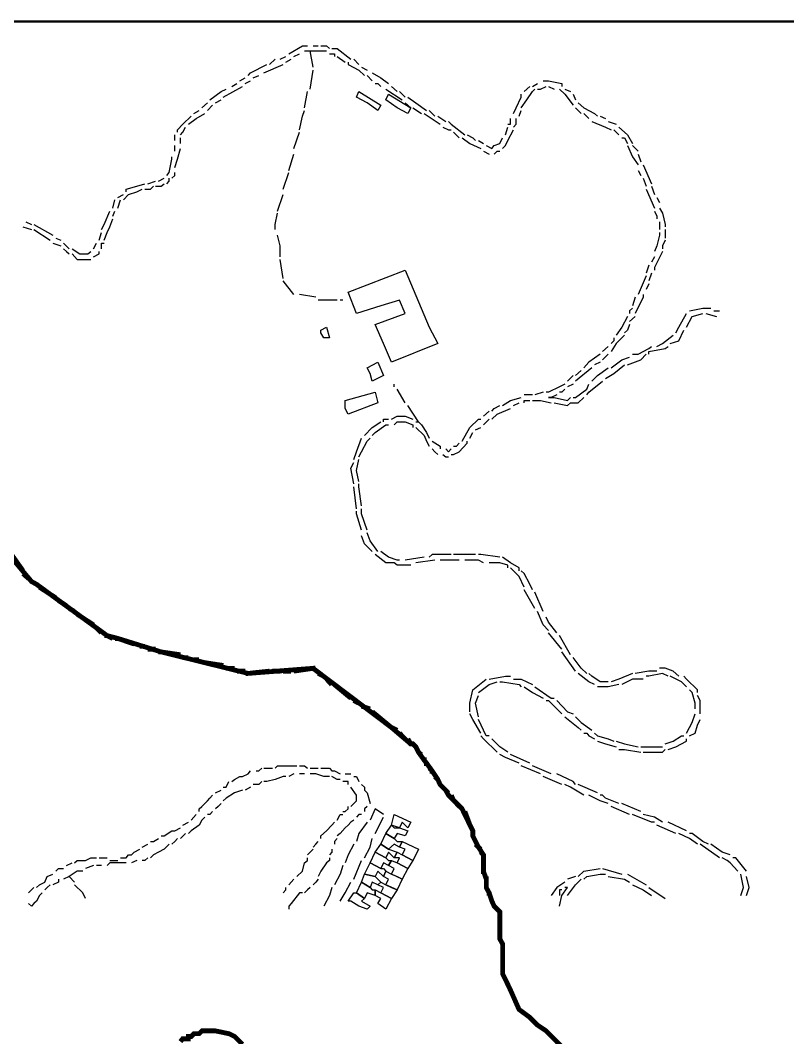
# Model space of a CAD drawing. Header units: millimetres. Extents: x -3588 to 75209, y -3737 to 38254.
# Drawn here: x -2599 to -2216, y 22586 to 23095 of the extents above; entities that cross this region are included whole.
import ezdxf

# ---------------------------------------------------------------- set-up
doc = ezdxf.new("R2010")
doc.units = ezdxf.units.MM
doc.layers.add('P', color=253, linetype='Continuous')

msp = doc.modelspace()

# ---------------------------------------------------------------- linework, layer by layer
at = {"layer": 'P'}
for points, const_width in [([(-3179.405, 23094.217), (12021.226, 23094.217)], 1.2), ([(-2619.915, 22844.96), (-2593.941, 22813.912), (-2591.396, 22812.488), (-2556.108, 22786.802), (-2550.747, 22785.394), (-2529.014, 22778.624), (-2485.548, 22767.886), (-2453.076, 22770.43), (-2413.835, 22740.792), (-2404.249, 22732.614), (-2403.112, 22732.614), (-2401.704, 22731.189), (-2400.296, 22728.373), (-2397.463, 22724.42), (-2396.343, 22723.011), (-2393.51, 22719.058), (-2390.694, 22714.817), (-2389.557, 22712.289), (-2386.741, 22709.456), (-2385.332, 22706.912), (-2378.563, 22700.142), (-2374.61, 22691.964), (-2373.185, 22689.132), (-2373.185, 22686.587), (-2371.777, 22683.77), (-2370.369, 22680.954), (-2367.824, 22677.001), (-2367.824, 22674.168), (-2367.824, 22668.807), (-2366.416, 22664.854), (-2366.416, 22660.629), (-2365.008, 22658.084), (-2363.599, 22653.843), (-2362.463, 22651.315), (-2359.646, 22648.482), (-2359.646, 22645.937), (-2359.646, 22644.529), (-2359.646, 22640.304), (-2359.646, 22637.76), (-2359.646, 22634.927), (-2358.238, 22632.398), (-2358.238, 22629.566), (-2358.238, 22625.613), (-2358.238, 22624.204), (-2358.238, 22619.979), (-2358.238, 22617.435), (-2356.814, 22614.602), (-2354.285, 22609.241), (-2350.044, 22599.655), (-2344.683, 22595.702), (-2343.275, 22594.278), (-2340.73, 22591.749), (-2336.489, 22588.916), (-2332.536, 22584.963), (-2327.175, 22579.33)], 2.417), ([(-2619.915, 22844.96), (-2593.941, 22813.912), (-2591.396, 22812.488), (-2556.108, 22786.802), (-2550.747, 22785.394), (-2529.014, 22778.624), (-2485.548, 22767.886), (-2453.076, 22770.43), (-2413.835, 22740.792), (-2404.249, 22732.614), (-2403.112, 22732.614), (-2401.704, 22731.189), (-2400.296, 22728.373), (-2397.463, 22724.42), (-2396.343, 22723.011), (-2393.51, 22719.058), (-2390.694, 22714.817), (-2389.557, 22712.289), (-2386.741, 22709.456), (-2385.332, 22706.912), (-2378.563, 22700.142), (-2374.61, 22691.964), (-2373.185, 22689.132), (-2373.185, 22686.587), (-2371.777, 22683.77), (-2370.369, 22680.954), (-2367.824, 22677.001), (-2367.824, 22674.168), (-2367.824, 22668.807), (-2366.416, 22664.854), (-2366.416, 22660.629), (-2365.008, 22658.084), (-2363.599, 22653.843), (-2362.463, 22651.315), (-2359.646, 22648.482), (-2359.646, 22645.937), (-2359.646, 22644.529), (-2359.646, 22640.304), (-2359.646, 22637.76), (-2359.646, 22634.927), (-2358.238, 22632.398), (-2358.238, 22629.566), (-2358.238, 22625.613), (-2358.238, 22624.204), (-2358.238, 22619.979), (-2358.238, 22617.435), (-2356.814, 22614.602), (-2354.285, 22609.241), (-2350.044, 22599.655), (-2344.683, 22595.702), (-2343.275, 22594.278), (-2340.73, 22591.749), (-2336.489, 22588.916), (-2332.536, 22584.963), (-2327.175, 22579.33)], 1.2), ([(-2604.951, 22828.86), (-2598.182, 22819.274)], 2.417), ([(-2598.182, 22817.849), (-2595.349, 22815.321)], 2.417), ([(-2593.941, 22813.912), (-2591.396, 22812.488)], 2.417), ([(-2589.988, 22811.08), (-2581.81, 22805.719)], 2.417), ([(-2580.386, 22804.31), (-2576.433, 22801.766)], 2.417), ([(-2575.024, 22800.357), (-2572.48, 22798.949)], 2.417), ([(-2571.071, 22797.525), (-2562.894, 22792.163)], 2.417), ([(-2561.485, 22790.755), (-2558.941, 22788.211)], 2.417), ([(-2557.532, 22786.802), (-2556.108, 22786.802), (-2553.291, 22785.394)], 2.417), ([(-2552.155, 22785.394), (-2550.747, 22785.394), (-2542.569, 22782.577)], 2.417), ([(-2539.736, 22781.441), (-2537.208, 22781.441)], 2.417), ([(-2535.783, 22780.033), (-2531.83, 22780.033)], 2.417), ([(-2530.422, 22778.624), (-2529.014, 22778.624), (-2519.411, 22777.2)], 2.417), ([(-2518.291, 22775.792), (-2515.459, 22775.792)], 2.417), ([(-2512.642, 22774.671), (-2510.097, 22774.671)], 2.417), ([(-2507.281, 22773.263), (-2497.966, 22771.839)], 2.417), ([(-2496.558, 22770.43), (-2492.317, 22770.43)], 2.417), ([(-2491.181, 22769.022), (-2486.956, 22769.022)], 2.417), ([(-2485.548, 22769.022), (-2485.548, 22767.886), (-2474.809, 22769.022)], 2.417), ([(-2473.401, 22769.022), (-2469.448, 22769.022)], 2.417), ([(-2468.04, 22769.022), (-2464.087, 22769.022)], 2.417), ([(-2462.678, 22769.022), (-2453.076, 22770.43), (-2453.076, 22769.022)], 2.417), ([(-2450.531, 22767.886), (-2447.715, 22766.477)], 2.417), ([(-2446.306, 22765.069), (-2443.762, 22762.252)], 2.417), ([(-2442.354, 22762.252), (-2434.16, 22755.467)], 2.417), ([(-2432.751, 22754.347), (-2430.207, 22752.938)], 2.417), ([(-2428.798, 22751.514), (-2424.573, 22750.106)], 2.417), ([(-2423.437, 22748.697), (-2415.259, 22741.928)], 2.417), ([(-2413.835, 22740.792), (-2411.018, 22739.383)], 2.417), ([(-2409.882, 22737.975), (-2407.065, 22735.142)], 2.417), ([(-2405.657, 22735.142), (-2404.249, 22732.614), (-2403.112, 22732.614), (-2401.704, 22731.189), (-2400.296, 22728.373), (-2398.887, 22727.236)], 2.417), ([(-2397.463, 22725.828), (-2397.463, 22724.42), (-2396.343, 22723.011), (-2396.343, 22721.603)], 2.417), ([(-2394.935, 22720.467), (-2393.51, 22719.058), (-2393.51, 22717.65)], 2.417), ([(-2392.102, 22716.226), (-2390.694, 22714.817), (-2389.557, 22712.289), (-2386.741, 22709.456), (-2385.332, 22708.048)], 2.417), ([(-2383.924, 22706.912), (-2382.788, 22704.095)], 2.417), ([(-2381.379, 22702.687), (-2378.563, 22700.142)], 2.417), ([(-2377.138, 22698.734), (-2374.61, 22691.964), (-2373.185, 22689.132)], 2.417), ([(-2373.185, 22687.723), (-2373.185, 22686.587), (-2371.777, 22683.77)], 2.417), ([(-2371.777, 22682.362), (-2370.369, 22680.954), (-2369.233, 22679.817)], 2.417), ([(-2369.233, 22678.409), (-2367.824, 22677.001), (-2367.824, 22674.168), (-2367.824, 22668.807), (-2367.824, 22667.398)], 2.417), ([(-2366.416, 22666.262), (-2366.416, 22664.854), (-2366.416, 22662.037)], 2.417), ([(-2366.416, 22660.629), (-2365.008, 22658.084), (-2365.008, 22656.676)], 2.417), ([(-2488.364, 22582.147), (-2492.317, 22586.1), (-2495.134, 22587.508), (-2501.919, 22588.916), (-2505.872, 22588.916), (-2508.689, 22588.916), (-2510.097, 22587.508), (-2511.506, 22587.508), (-2512.642, 22587.508), (-2514.05, 22586.1), (-2515.459, 22586.1), (-2515.459, 22584.963), (-2518.291, 22584.963), (-2519.411, 22583.555)], 2.417), ([(-2488.364, 22582.147), (-2492.317, 22586.1), (-2495.134, 22587.508), (-2501.919, 22588.916), (-2505.872, 22588.916), (-2508.689, 22588.916), (-2510.097, 22587.508), (-2511.506, 22587.508), (-2512.642, 22587.508), (-2514.05, 22586.1), (-2515.459, 22586.1), (-2515.459, 22584.963), (-2518.291, 22584.963), (-2519.411, 22583.555)], 1.2)]:
    msp.add_lwpolyline(points, dxfattribs=dict(at, const_width=const_width))
for points in [[(-2465.223, 23078.134), (-2458.437, 23082.071), (-2455.909, 23082.071)], [(-2453.076, 23082.071), (-2450.531, 23082.071)], [(-2449.123, 23082.071), (-2446.306, 23082.071), (-2444.898, 23080.662)], [(-2469.448, 23075.301), (-2466.631, 23076.709)], [(-2462.678, 23076.709), (-2459.862, 23078.134)], [(-2457.317, 23079.542), (-2454.484, 23079.542)], [(-2454.484, 23079.542), (-2453.076, 23079.542), (-2446.306, 23079.542)], [(-2453.076, 23071.348), (-2454.484, 23079.542)], [(-2444.898, 23078.134), (-2442.354, 23078.134), (-2442.354, 23076.709)], [(-2443.762, 23080.662), (-2440.945, 23080.662), (-2434.16, 23075.301)], [(-2440.945, 23076.709), (-2436.992, 23073.893)], [(-2485.548, 23067.123), (-2484.411, 23068.532), (-2476.233, 23072.757)], [(-2477.642, 23068.532), (-2468.04, 23072.757)], [(-2474.809, 23072.757), (-2471.992, 23075.301)], [(-2466.631, 23073.893), (-2464.087, 23075.301)], [(-2435.584, 23073.893), (-2435.584, 23072.757), (-2430.207, 23069.94), (-2427.39, 23067.123)], [(-2432.751, 23075.301), (-2430.207, 23072.757)], [(-2428.798, 23071.348), (-2425.982, 23069.94)], [(-2489.773, 23064.579), (-2486.956, 23065.987)], [(-2483.003, 23065.987), (-2480.186, 23067.123)], [(-2454.484, 23060.338), (-2453.076, 23069.94)], [(-2425.982, 23067.123), (-2423.437, 23064.579)], [(-2423.437, 23068.532), (-2419.212, 23065.987), (-2415.259, 23063.17)], [(-2497.966, 23056.385), (-2488.364, 23061.746)], [(-2493.725, 23061.746), (-2491.181, 23063.17)], [(-2486.956, 23063.17), (-2484.411, 23064.579)], [(-2422.029, 23063.17), (-2420.621, 23063.17), (-2419.212, 23061.746)], [(-2413.835, 23061.746), (-2411.018, 23059.217)], [(-2347.5, 23059.217), (-2344.683, 23061.746)], [(-2343.275, 23061.746), (-2340.73, 23063.17)], [(-2340.73, 23060.338), (-2339.322, 23060.338), (-2336.489, 23061.746)], [(-2337.913, 23064.579), (-2335.369, 23064.579), (-2328.583, 23063.17), (-2328.583, 23061.746)], [(-2335.369, 23061.746), (-2332.536, 23060.338)], [(-2504.736, 23054.976), (-2499.087, 23059.217), (-2496.558, 23060.338)], [(-2457.317, 23051.023), (-2455.909, 23059.217)], [(-2425.982, 23053.568), (-2431.343, 23056.385), (-2430.207, 23059.217), (-2419.212, 23052.432), (-2420.621, 23049.615), (-2425.982, 23053.568)], [(-2416.668, 23060.338), (-2408.474, 23054.976)], [(-2411.018, 23051.023), (-2416.668, 23054.976), (-2415.259, 23057.809), (-2404.249, 23051.023), (-2405.657, 23048.207), (-2411.018, 23051.023)], [(-2409.882, 23059.217), (-2407.065, 23056.385)], [(-2405.657, 23056.385), (-2401.704, 23053.568), (-2396.343, 23049.615)], [(-2352.861, 23048.207), (-2351.452, 23051.023), (-2348.908, 23056.385), (-2348.908, 23057.809)], [(-2348.908, 23051.023), (-2346.091, 23054.976), (-2343.275, 23059.217), (-2342.138, 23060.338)], [(-2329.719, 23060.338), (-2327.175, 23057.809), (-2322.95, 23052.432)], [(-2327.175, 23060.338), (-2324.358, 23059.217)], [(-2322.95, 23057.809), (-2321.814, 23054.976)], [(-2508.689, 23051.023), (-2505.872, 23053.568)], [(-2505.872, 23049.615), (-2503.328, 23052.432)], [(-2501.919, 23053.568), (-2499.087, 23054.976)], [(-2407.065, 23053.568), (-2404.249, 23051.023)], [(-2403.112, 23051.023), (-2398.887, 23048.207)], [(-2321.814, 23051.023), (-2318.997, 23048.207)], [(-2320.405, 23053.568), (-2317.589, 23051.023), (-2312.211, 23048.207), (-2310.803, 23046.798)], [(-2520.836, 23038.893), (-2520.836, 23040.013), (-2518.291, 23042.846), (-2514.05, 23046.798)], [(-2515.459, 23042.846), (-2511.506, 23045.662), (-2507.281, 23048.207)], [(-2512.642, 23048.207), (-2510.097, 23049.615)], [(-2459.862, 23040.013), (-2458.437, 23046.798), (-2457.317, 23049.615)], [(-2397.463, 23048.207), (-2389.557, 23042.846)], [(-2394.935, 23049.615), (-2392.102, 23046.798)], [(-2390.694, 23046.798), (-2386.741, 23044.254)], [(-2355.693, 23042.846), (-2354.285, 23042.846), (-2354.285, 23045.662)], [(-2352.861, 23041.421), (-2351.452, 23042.846), (-2351.452, 23045.662)], [(-2350.044, 23046.798), (-2348.908, 23049.615)], [(-2317.589, 23048.207), (-2315.044, 23045.662)], [(-2309.395, 23046.798), (-2306.85, 23045.662)], [(-2519.411, 23037.484), (-2518.291, 23038.893), (-2516.883, 23041.421)], [(-2388.149, 23041.421), (-2385.332, 23040.013), (-2383.924, 23040.013)], [(-2385.332, 23044.254), (-2383.924, 23042.846), (-2377.138, 23037.484)], [(-2356.814, 23037.484), (-2355.693, 23041.421)], [(-2313.636, 23044.254), (-2306.85, 23041.421), (-2304.033, 23040.013)], [(-2305.442, 23044.254), (-2301.489, 23042.846)], [(-2300.081, 23041.421), (-2295.84, 23037.484), (-2293.311, 23033.243)], [(-2522.244, 23034.652), (-2522.244, 23036.06), (-2522.244, 23037.484)], [(-2519.411, 23033.243), (-2519.411, 23036.06)], [(-2462.678, 23030.699), (-2459.862, 23038.893)], [(-2382.788, 23038.893), (-2379.971, 23036.06)], [(-2378.563, 23036.06), (-2374.61, 23033.243), (-2369.233, 23030.699)], [(-2376.018, 23037.484), (-2373.185, 23036.06), (-2371.777, 23034.652)], [(-2366.416, 23032.107), (-2363.599, 23030.699), (-2362.463, 23032.107), (-2359.646, 23033.243), (-2358.238, 23036.06)], [(-2358.238, 23030.699), (-2356.814, 23032.107), (-2355.693, 23034.652), (-2352.861, 23040.013)], [(-2302.625, 23040.013), (-2301.489, 23038.893), (-2300.081, 23037.484)], [(-2298.672, 23036.06), (-2297.264, 23036.06), (-2295.84, 23033.243)], [(-2522.244, 23029.29), (-2522.244, 23032.107)], [(-2522.244, 23021.097), (-2520.836, 23025.338), (-2519.411, 23030.699)], [(-2370.369, 23034.652), (-2367.824, 23033.243)], [(-2295.84, 23032.107), (-2293.311, 23026.474), (-2290.478, 23022.521)], [(-2293.311, 23032.107), (-2290.478, 23029.29)], [(-2526.197, 23017.16), (-2525.061, 23018.568), (-2523.652, 23025.338), (-2523.652, 23026.474)], [(-2465.223, 23019.688), (-2462.678, 23027.882)], [(-2367.824, 23029.29), (-2365.008, 23027.882)], [(-2362.463, 23027.882), (-2361.055, 23029.29), (-2359.646, 23029.29)], [(-2290.478, 23027.882), (-2289.07, 23023.929)], [(-2287.934, 23022.521), (-2283.709, 23012.919)], [(-2530.422, 23014.327), (-2527.605, 23015.735)], [(-2526.197, 23012.919), (-2525.061, 23014.327), (-2525.061, 23015.735)], [(-2523.652, 23015.735), (-2522.244, 23017.16), (-2522.244, 23018.568)], [(-2468.04, 23010.374), (-2465.223, 23018.568)], [(-2290.478, 23019.688), (-2289.07, 23017.16)], [(-2287.934, 23015.735), (-2286.525, 23011.782)], [(-2547.93, 23005.013), (-2545.385, 23007.557), (-2541.16, 23008.966), (-2538.616, 23010.374)], [(-2546.522, 23008.966), (-2546.522, 23010.374), (-2541.16, 23011.782), (-2537.208, 23012.919)], [(-2537.208, 23010.374), (-2534.375, 23010.374), (-2532.967, 23011.782)], [(-2535.783, 23012.919), (-2531.83, 23014.327)], [(-2531.83, 23011.782), (-2529.014, 23011.782), (-2527.605, 23012.919)], [(-2286.525, 23010.374), (-2282.3, 23000.772)], [(-2283.709, 23011.782), (-2282.3, 23007.557)], [(-2553.291, 23000.772), (-2552.155, 23005.013)], [(-2550.747, 23006.149), (-2547.93, 23007.557)], [(-2550.747, 23000.772), (-2549.338, 23005.013)], [(-2470.856, 22999.363), (-2468.04, 23007.557)], [(-2281.164, 23006.149), (-2279.756, 23003.604)], [(-2558.941, 22990.049), (-2557.532, 22992.594), (-2554.7, 22999.363)], [(-2553.291, 22996.835), (-2552.155, 22999.363)], [(-2282.3, 22999.363), (-2281.164, 22996.835), (-2281.164, 22995.411)], [(-2279.756, 23000.772), (-2278.347, 22998.243), (-2276.939, 22992.594), (-2276.939, 22991.458)], [(-2557.532, 22984.688), (-2556.108, 22988.641), (-2554.7, 22991.458), (-2553.291, 22995.411)], [(-2471.992, 22990.049), (-2471.992, 22992.594), (-2470.856, 22998.243)], [(-2598.182, 22991.458), (-2593.941, 22990.049)], [(-2596.757, 22994.002), (-2593.941, 22992.594)], [(-2592.804, 22992.594), (-2583.218, 22987.233)], [(-2592.804, 22990.049), (-2584.627, 22984.688)], [(-2279.756, 22994.002), (-2279.756, 22991.458), (-2279.756, 22990.049)], [(-2276.939, 22990.049), (-2276.939, 22987.233), (-2276.939, 22985.824)], [(-2581.81, 22985.824), (-2579.265, 22984.688)], [(-2560.061, 22984.688), (-2558.941, 22988.641)], [(-2469.448, 22981.871), (-2470.856, 22987.233)], [(-2279.756, 22988.641), (-2279.756, 22987.233), (-2281.164, 22981.871), (-2282.3, 22979.039)], [(-2276.939, 22984.688), (-2278.347, 22981.871), (-2278.347, 22980.447)], [(-2583.218, 22983.28), (-2579.265, 22981.871)], [(-2577.857, 22983.28), (-2575.024, 22980.447)], [(-2577.857, 22980.447), (-2576.433, 22979.039), (-2575.024, 22977.919)], [(-2573.616, 22980.447), (-2569.663, 22977.919), (-2565.71, 22977.919), (-2564.302, 22979.039)], [(-2562.894, 22980.447), (-2561.485, 22983.28)], [(-2562.894, 22976.51), (-2560.061, 22977.919), (-2560.061, 22979.039)], [(-2558.941, 22980.447), (-2558.941, 22983.28), (-2557.532, 22983.28)], [(-2469.448, 22976.51), (-2469.448, 22981.871)], [(-2278.347, 22979.039), (-2282.3, 22971.133), (-2282.3, 22969.725)], [(-2573.616, 22977.919), (-2571.071, 22975.086), (-2564.302, 22975.086)], [(-2468.04, 22965.5), (-2469.448, 22975.086)], [(-2282.3, 22976.51), (-2283.709, 22973.678)], [(-2417.788, 22933.028), (-2422.029, 22942.63), (-2407.065, 22947.992), (-2409.882, 22954.761), (-2419.212, 22951.944), (-2431.343, 22947.992), (-2435.584, 22958.714), (-2407.065, 22969.725), (-2394.935, 22941.222), (-2390.694, 22933.028), (-2413.835, 22923.714), (-2417.788, 22933.028)], [(-2285.117, 22972.269), (-2286.525, 22968.316)], [(-2462.678, 22957.594), (-2468.04, 22964.363)], [(-2286.525, 22966.908), (-2290.478, 22957.594)], [(-2283.709, 22968.316), (-2285.117, 22964.363)], [(-2285.117, 22962.955), (-2286.525, 22960.122)], [(-2451.668, 22956.185), (-2459.862, 22957.594)], [(-2440.945, 22954.761), (-2449.123, 22954.761), (-2450.531, 22954.761)], [(-2438.113, 22954.761), (-2439.537, 22954.761)], [(-2291.887, 22956.185), (-2293.311, 22951.944)], [(-2287.934, 22957.594), (-2287.934, 22956.185), (-2291.887, 22947.992)], [(-2293.311, 22950.808), (-2294.719, 22949.4), (-2294.719, 22947.992)], [(-2264.792, 22949.4), (-2258.023, 22950.808), (-2254.07, 22950.808)], [(-2252.662, 22949.4), (-2249.829, 22949.4)], [(-2295.84, 22946.583), (-2298.672, 22941.222), (-2301.489, 22937.269)], [(-2291.887, 22946.583), (-2294.719, 22944.039)], [(-2271.562, 22938.389), (-2270.154, 22941.222), (-2266.201, 22947.992)], [(-2266.201, 22941.222), (-2263.384, 22946.583), (-2258.023, 22947.992)], [(-2256.614, 22947.992), (-2251.237, 22946.583)], [(-2449.123, 22938.389), (-2449.123, 22939.798), (-2446.306, 22941.222), (-2444.898, 22935.861), (-2447.715, 22935.861), (-2449.123, 22938.389)], [(-2294.719, 22942.63), (-2295.84, 22939.798), (-2297.264, 22938.389)], [(-2274.395, 22933.028), (-2270.154, 22934.436), (-2267.609, 22939.798)], [(-2297.264, 22937.269), (-2301.489, 22933.028), (-2304.033, 22929.075)], [(-2302.625, 22935.861), (-2302.625, 22934.436), (-2304.033, 22933.028)], [(-2281.164, 22931.62), (-2278.347, 22933.028), (-2272.986, 22937.269)], [(-2305.442, 22931.62), (-2308.258, 22929.075)], [(-2293.311, 22927.667), (-2290.478, 22927.667), (-2285.117, 22930.484), (-2283.709, 22931.62)], [(-2285.117, 22927.667), (-2285.117, 22929.075), (-2276.939, 22930.484), (-2275.515, 22931.62)], [(-2424.573, 22918.065), (-2425.982, 22920.897), (-2420.621, 22923.714), (-2417.788, 22916.944), (-2423.437, 22914.112), (-2424.573, 22918.065)], [(-2309.395, 22927.667), (-2315.044, 22923.714), (-2317.589, 22920.897)], [(-2309.395, 22923.714), (-2312.211, 22922.306)], [(-2305.442, 22927.667), (-2308.258, 22924.85)], [(-2304.033, 22920.897), (-2298.672, 22924.85), (-2294.719, 22926.259)], [(-2295.84, 22922.306), (-2289.07, 22924.85), (-2286.525, 22927.667)], [(-2313.636, 22920.897), (-2321.814, 22914.112)], [(-2318.997, 22919.473), (-2321.814, 22916.944)], [(-2313.636, 22914.112), (-2310.803, 22916.944), (-2305.442, 22920.897)], [(-2306.85, 22915.536), (-2302.625, 22918.065), (-2297.264, 22922.306)], [(-2322.95, 22916.944), (-2325.766, 22914.112)], [(-2316.164, 22907.342), (-2315.044, 22908.75), (-2308.258, 22914.112)], [(-2436.992, 22900.573), (-2436.992, 22904.525), (-2422.029, 22908.75), (-2420.621, 22903.389), (-2435.584, 22897.74), (-2436.992, 22900.573)], [(-2412.427, 22911.295), (-2412.427, 22912.703)], [(-2407.065, 22903.389), (-2411.018, 22910.159)], [(-2337.913, 22908.75), (-2342.138, 22907.342)], [(-2327.175, 22912.703), (-2329.719, 22911.295), (-2335.369, 22908.75), (-2336.489, 22908.75)], [(-2327.175, 22910.159), (-2328.583, 22908.75), (-2329.719, 22908.75)], [(-2322.95, 22912.703), (-2325.766, 22911.295)], [(-2322.95, 22905.934), (-2321.814, 22905.934), (-2316.164, 22910.159), (-2315.044, 22912.703)], [(-2358.238, 22901.981), (-2354.285, 22904.525), (-2348.908, 22905.934)], [(-2352.861, 22901.981), (-2350.044, 22903.389)], [(-2343.275, 22907.342), (-2347.5, 22907.342)], [(-2347.5, 22903.389), (-2347.5, 22904.525), (-2344.683, 22904.525)], [(-2343.275, 22904.525), (-2339.322, 22904.525)], [(-2339.322, 22904.525), (-2333.96, 22903.389)], [(-2331.128, 22907.342), (-2333.96, 22905.934), (-2335.369, 22905.934)], [(-2335.369, 22905.934), (-2332.536, 22905.934), (-2325.766, 22904.525), (-2324.358, 22905.934)], [(-2332.536, 22903.389), (-2325.766, 22901.981), (-2324.358, 22903.389)], [(-2324.358, 22903.389), (-2320.405, 22903.389), (-2317.589, 22905.934)], [(-2400.296, 22893.787), (-2405.657, 22901.981)], [(-2367.824, 22896.62), (-2365.008, 22899.148)], [(-2363.599, 22899.148), (-2362.463, 22900.573), (-2359.646, 22901.981)], [(-2363.599, 22895.211), (-2361.055, 22897.74), (-2354.285, 22900.573)], [(-2427.39, 22887.017), (-2423.437, 22890.97), (-2419.212, 22893.787)], [(-2417.788, 22895.211), (-2415.259, 22895.211)], [(-2417.788, 22893.787), (-2417.788, 22895.211)], [(-2413.835, 22895.211), (-2411.018, 22896.62), (-2407.065, 22896.62), (-2403.112, 22895.211)], [(-2412.427, 22892.379), (-2411.018, 22893.787), (-2407.065, 22893.787), (-2403.112, 22892.379), (-2403.112, 22890.97)], [(-2401.704, 22893.787), (-2400.296, 22893.787)], [(-2400.296, 22893.787), (-2398.887, 22892.379), (-2396.343, 22888.426), (-2394.935, 22885.609)], [(-2374.61, 22890.97), (-2370.369, 22895.211), (-2369.233, 22895.211)], [(-2367.824, 22892.379), (-2365.008, 22895.211)], [(-2423.437, 22887.017), (-2422.029, 22888.426), (-2416.668, 22892.379), (-2415.259, 22892.379)], [(-2401.704, 22890.97), (-2397.463, 22887.017), (-2396.343, 22884.201)], [(-2378.563, 22884.201), (-2374.61, 22890.97)], [(-2374.61, 22885.609), (-2373.185, 22888.426)], [(-2371.777, 22889.834), (-2369.233, 22890.97)], [(-2432.751, 22874.887), (-2431.343, 22878.824), (-2428.798, 22885.609)], [(-2430.207, 22876.295), (-2428.798, 22878.824), (-2425.982, 22884.201), (-2424.573, 22885.609)], [(-2396.343, 22884.201), (-2394.935, 22881.656)], [(-2393.51, 22884.201), (-2389.557, 22881.656), (-2389.557, 22880.248)], [(-2383.924, 22877.415), (-2382.788, 22877.415), (-2379.971, 22878.824), (-2376.018, 22883.065), (-2376.018, 22884.201)], [(-2382.788, 22881.656), (-2381.379, 22881.656), (-2379.971, 22883.065)], [(-2393.51, 22880.248), (-2392.102, 22878.824), (-2390.694, 22877.415)], [(-2388.149, 22877.415), (-2386.741, 22876.295), (-2385.332, 22876.295)], [(-2386.741, 22880.248), (-2385.332, 22878.824), (-2383.924, 22880.248)], [(-2432.751, 22862.74), (-2434.16, 22870.646), (-2432.751, 22873.462)], [(-2430.207, 22863.876), (-2431.343, 22869.509), (-2430.207, 22874.887)], [(-2428.798, 22851.729), (-2430.207, 22861.331), (-2430.207, 22862.74)], [(-2431.343, 22850.321), (-2432.751, 22861.331)], [(-2428.798, 22839.598), (-2431.343, 22847.776), (-2431.343, 22849.185)], [(-2425.982, 22839.598), (-2428.798, 22847.776), (-2428.798, 22850.321)], [(-2423.437, 22828.86), (-2427.39, 22832.813), (-2428.798, 22836.766)], [(-2420.621, 22828.86), (-2424.573, 22834.237), (-2425.982, 22838.174)], [(-2412.427, 22823.227), (-2416.668, 22823.227), (-2422.029, 22827.452)], [(-2409.882, 22824.635), (-2411.018, 22824.635), (-2415.259, 22826.043), (-2419.212, 22828.86)], [(-2383.924, 22827.452), (-2393.51, 22827.452), (-2394.935, 22826.043)], [(-2371.777, 22827.452), (-2382.788, 22827.452)], [(-2359.646, 22826.043), (-2369.233, 22827.452), (-2370.369, 22827.452)], [(-2404.249, 22822.09), (-2407.065, 22822.09), (-2411.018, 22822.09), (-2412.427, 22823.227)], [(-2397.463, 22826.043), (-2407.065, 22824.635)], [(-2392.102, 22824.635), (-2401.704, 22823.227)], [(-2379.971, 22824.635), (-2382.788, 22824.635), (-2389.557, 22824.635)], [(-2367.824, 22823.227), (-2370.369, 22824.635), (-2377.138, 22824.635)], [(-2355.693, 22820.682), (-2355.693, 22822.09), (-2359.646, 22823.227), (-2365.008, 22823.227)], [(-2350.044, 22819.274), (-2350.044, 22820.682), (-2354.285, 22823.227), (-2358.238, 22826.043)], [(-2347.5, 22811.08), (-2350.044, 22816.441), (-2351.452, 22817.849), (-2354.285, 22820.682)], [(-2343.275, 22809.671), (-2344.683, 22812.488), (-2347.5, 22817.849), (-2348.908, 22819.274)], [(-2342.138, 22800.357), (-2347.5, 22809.671)], [(-2337.913, 22798.949), (-2342.138, 22808.535)], [(-2335.369, 22789.347), (-2337.913, 22792.163), (-2340.73, 22798.949)], [(-2331.128, 22788.211), (-2335.369, 22793.588), (-2336.489, 22796.116)], [(-2328.583, 22780.033), (-2335.369, 22788.211)], [(-2324.358, 22777.2), (-2329.719, 22786.802)], [(-2321.814, 22769.022), (-2328.583, 22778.624)], [(-2316.164, 22767.886), (-2318.997, 22770.43), (-2322.95, 22775.792)], [(-2270.154, 22766.477), (-2272.986, 22769.022), (-2276.939, 22770.43), (-2279.756, 22770.43)], [(-2365.008, 22765.069), (-2356.814, 22766.477), (-2354.285, 22766.477)], [(-2312.211, 22762.252), (-2315.044, 22763.661), (-2320.405, 22767.886)], [(-2305.442, 22763.661), (-2309.395, 22763.661), (-2313.636, 22766.477), (-2315.044, 22767.886)], [(-2293.311, 22767.886), (-2300.081, 22765.069), (-2304.033, 22763.661)], [(-2281.164, 22769.022), (-2285.117, 22769.022), (-2291.887, 22767.886)], [(-2275.515, 22766.477), (-2278.347, 22767.886), (-2285.117, 22766.477), (-2286.525, 22766.477)], [(-2266.201, 22761.116), (-2268.745, 22763.661), (-2274.395, 22766.477)], [(-2260.839, 22758.3), (-2260.839, 22759.708), (-2266.201, 22765.069), (-2267.609, 22766.477)], [(-2373.185, 22759.708), (-2366.416, 22765.069)], [(-2370.369, 22758.3), (-2365.008, 22762.252), (-2361.055, 22763.661)], [(-2359.646, 22763.661), (-2358.238, 22763.661), (-2350.044, 22762.252), (-2348.908, 22761.116)], [(-2352.861, 22765.069), (-2348.908, 22765.069), (-2343.275, 22762.252)], [(-2347.5, 22761.116), (-2343.275, 22758.3), (-2337.913, 22755.467)], [(-2342.138, 22761.116), (-2333.96, 22755.467), (-2332.536, 22755.467)], [(-2300.081, 22762.252), (-2305.442, 22761.116), (-2309.395, 22761.116), (-2310.803, 22761.116)], [(-2287.934, 22765.069), (-2293.311, 22765.069), (-2298.672, 22762.252)], [(-2374.61, 22748.697), (-2374.61, 22752.938), (-2373.185, 22759.708)], [(-2370.369, 22746.153), (-2371.777, 22752.938), (-2370.369, 22756.875)], [(-2261.976, 22750.106), (-2261.976, 22752.938), (-2263.384, 22758.3), (-2264.792, 22759.708)], [(-2259.431, 22747.561), (-2259.431, 22754.347), (-2260.839, 22756.875)], [(-2336.489, 22754.347), (-2335.369, 22754.347), (-2328.583, 22747.561)], [(-2331.128, 22754.347), (-2325.766, 22748.697), (-2322.95, 22747.561)], [(-2369.233, 22737.975), (-2373.185, 22744.744), (-2374.61, 22747.561)], [(-2365.008, 22736.551), (-2366.416, 22736.551), (-2370.369, 22744.744)], [(-2327.175, 22746.153), (-2320.405, 22740.792), (-2318.997, 22739.383)], [(-2321.814, 22746.153), (-2318.997, 22743.336), (-2313.636, 22739.383)], [(-2266.201, 22737.975), (-2264.792, 22740.792), (-2263.384, 22743.336), (-2261.976, 22747.561)], [(-2264.792, 22736.551), (-2261.976, 22737.975), (-2260.839, 22741.928), (-2259.431, 22744.744)], [(-2361.055, 22728.373), (-2367.824, 22735.142), (-2369.233, 22736.551)], [(-2355.693, 22728.373), (-2359.646, 22731.189), (-2363.599, 22735.142)], [(-2317.589, 22737.975), (-2316.164, 22737.975)], [(-2316.164, 22737.975), (-2315.044, 22736.551)], [(-2315.044, 22736.551), (-2312.211, 22735.142)], [(-2312.211, 22737.975), (-2310.803, 22736.551), (-2305.442, 22735.142), (-2302.625, 22734.022)], [(-2276.939, 22732.614), (-2272.986, 22734.022), (-2268.745, 22736.551), (-2267.609, 22736.551)], [(-2275.515, 22729.781), (-2271.562, 22731.189), (-2266.201, 22734.022), (-2266.201, 22735.142)], [(-2310.803, 22734.022), (-2306.85, 22732.614), (-2301.489, 22731.189)], [(-2301.489, 22734.022), (-2297.264, 22732.614), (-2290.478, 22731.189)], [(-2300.081, 22729.781), (-2297.264, 22729.781), (-2289.07, 22728.373)], [(-2289.07, 22731.189), (-2287.934, 22731.189), (-2278.347, 22731.189)], [(-2287.934, 22728.373), (-2278.347, 22728.373), (-2276.939, 22729.781)], [(-2350.044, 22723.011), (-2356.814, 22725.828), (-2359.646, 22727.236)], [(-2344.683, 22723.011), (-2354.285, 22727.236)], [(-2481.595, 22719.058), (-2480.186, 22719.058), (-2478.762, 22720.467)], [(-2477.642, 22720.467), (-2473.401, 22720.467)], [(-2471.992, 22720.467), (-2470.856, 22721.603), (-2468.04, 22721.603), (-2465.223, 22721.603), (-2464.087, 22721.603), (-2461.27, 22721.603)], [(-2459.862, 22721.603), (-2458.437, 22721.603), (-2457.317, 22721.603), (-2455.909, 22720.467)], [(-2454.484, 22720.467), (-2451.668, 22720.467), (-2450.531, 22720.467)], [(-2449.123, 22720.467), (-2446.306, 22720.467), (-2444.898, 22720.467), (-2443.762, 22719.058), (-2442.354, 22719.058), (-2439.537, 22717.65)], [(-2339.322, 22717.65), (-2348.908, 22721.603)], [(-2333.96, 22717.65), (-2343.275, 22721.603)], [(-2493.725, 22713.697), (-2492.317, 22714.817), (-2489.773, 22716.226), (-2488.364, 22716.226), (-2485.548, 22717.65), (-2484.411, 22719.058)], [(-2466.631, 22716.226), (-2468.04, 22716.226), (-2471.992, 22714.817), (-2476.233, 22713.697), (-2477.642, 22713.697)], [(-2462.678, 22717.65), (-2465.223, 22716.226)], [(-2457.317, 22717.65), (-2459.862, 22717.65)], [(-2444.898, 22716.226), (-2446.306, 22716.226), (-2447.715, 22716.226), (-2451.668, 22717.65), (-2454.484, 22717.65)], [(-2439.537, 22714.817), (-2440.945, 22714.817), (-2443.762, 22716.226)], [(-2436.992, 22717.65), (-2434.16, 22717.65)], [(-2432.751, 22716.226), (-2431.343, 22716.226), (-2430.207, 22713.697)], [(-2328.583, 22712.289), (-2337.913, 22716.226)], [(-2321.814, 22712.289), (-2322.95, 22713.697), (-2331.128, 22717.65)], [(-2501.919, 22708.048), (-2499.087, 22709.456)], [(-2497.966, 22710.865), (-2496.558, 22710.865), (-2495.134, 22713.697)], [(-2488.364, 22709.456), (-2492.317, 22708.048), (-2496.558, 22705.503), (-2497.966, 22704.095)], [(-2484.411, 22710.865), (-2486.956, 22709.456)], [(-2478.762, 22713.697), (-2480.186, 22712.289), (-2483.003, 22712.289)], [(-2435.584, 22712.289), (-2435.584, 22713.697), (-2436.992, 22713.697), (-2438.113, 22713.697)], [(-2434.16, 22701.278), (-2432.751, 22702.687), (-2431.343, 22704.095), (-2431.343, 22706.912), (-2434.16, 22710.865)], [(-2428.798, 22712.289), (-2427.39, 22710.865), (-2427.39, 22709.456), (-2425.982, 22708.048), (-2424.573, 22702.687)], [(-2317.589, 22706.912), (-2324.358, 22710.865), (-2327.175, 22712.289)], [(-2310.803, 22708.048), (-2320.405, 22712.289)], [(-2510.097, 22698.734), (-2510.097, 22700.142), (-2508.689, 22701.278), (-2507.281, 22702.687), (-2505.872, 22704.095), (-2504.736, 22705.503), (-2503.328, 22706.912)], [(-2305.442, 22702.687), (-2309.395, 22704.095), (-2315.044, 22706.912)], [(-2306.85, 22705.503), (-2308.258, 22706.912), (-2309.395, 22706.912)], [(-2300.081, 22702.687), (-2306.85, 22705.503)], [(-2499.087, 22702.687), (-2500.511, 22701.278), (-2501.919, 22700.142)], [(-2438.113, 22698.734), (-2436.992, 22698.734), (-2435.584, 22700.142), (-2435.584, 22701.278)], [(-2425.982, 22701.278), (-2427.39, 22700.142), (-2427.39, 22698.734)], [(-2417.788, 22697.325), (-2422.029, 22700.142), (-2424.573, 22694.493)], [(-2294.719, 22697.325), (-2304.033, 22701.278)], [(-2289.07, 22698.734), (-2298.672, 22702.687)], [(-2507.281, 22695.901), (-2508.689, 22694.493), (-2510.097, 22691.964), (-2514.05, 22689.132), (-2515.459, 22687.723)], [(-2514.05, 22694.493), (-2511.506, 22697.325)], [(-2503.328, 22698.734), (-2504.736, 22697.325), (-2505.872, 22697.325)], [(-2440.945, 22694.493), (-2439.537, 22697.325), (-2438.113, 22697.325)], [(-2432.751, 22694.493), (-2434.16, 22693.373), (-2435.584, 22691.964), (-2436.992, 22690.54), (-2439.537, 22687.723), (-2440.945, 22686.587)], [(-2428.798, 22697.325), (-2430.207, 22697.325), (-2431.343, 22695.901)], [(-2422.029, 22687.723), (-2417.788, 22695.901)], [(-2407.065, 22691.964), (-2408.474, 22693.373), (-2409.882, 22690.54), (-2413.835, 22691.964), (-2412.427, 22697.325), (-2404.249, 22693.373), (-2405.657, 22690.54), (-2407.065, 22691.964)], [(-2282.3, 22693.373), (-2283.709, 22693.373), (-2293.311, 22697.325)], [(-2278.347, 22693.373), (-2282.3, 22695.901), (-2287.934, 22697.325)], [(-2529.014, 22686.587), (-2527.605, 22686.587), (-2523.652, 22689.132), (-2522.244, 22689.132), (-2519.411, 22690.54)], [(-2518.291, 22691.964), (-2515.459, 22693.373)], [(-2449.123, 22685.179), (-2449.123, 22686.587), (-2446.306, 22689.132), (-2443.762, 22691.964), (-2442.354, 22693.373)], [(-2425.982, 22693.373), (-2430.207, 22687.723), (-2431.343, 22683.77)], [(-2412.427, 22690.54), (-2409.882, 22690.54), (-2405.657, 22689.132), (-2407.065, 22686.587), (-2411.018, 22687.723), (-2412.427, 22685.179), (-2416.668, 22687.723), (-2413.835, 22691.964), (-2412.427, 22690.54)], [(-2271.562, 22687.723), (-2281.164, 22691.964)], [(-2266.201, 22689.132), (-2275.515, 22693.373)], [(-2534.375, 22683.77), (-2532.967, 22683.77), (-2530.422, 22685.179)], [(-2520.836, 22685.179), (-2522.244, 22683.77), (-2523.652, 22682.362)], [(-2516.883, 22687.723), (-2519.411, 22685.179)], [(-2453.076, 22680.954), (-2451.668, 22682.362), (-2450.531, 22683.77)], [(-2440.945, 22685.179), (-2442.354, 22683.77), (-2442.354, 22682.362)], [(-2427.39, 22675.576), (-2424.573, 22680.954), (-2423.437, 22685.179)], [(-2411.018, 22683.77), (-2408.474, 22683.77), (-2409.882, 22680.954), (-2412.427, 22682.362), (-2415.259, 22679.817), (-2419.212, 22682.362), (-2416.668, 22687.723), (-2412.427, 22685.179), (-2411.018, 22683.77)], [(-2401.704, 22677.001), (-2403.112, 22674.168), (-2408.474, 22677.001), (-2407.065, 22679.817), (-2409.882, 22680.954), (-2408.474, 22683.77), (-2400.296, 22679.817), (-2401.704, 22677.001)], [(-2260.839, 22682.362), (-2264.792, 22685.179), (-2270.154, 22687.723)], [(-2255.19, 22682.362), (-2258.023, 22683.77), (-2263.384, 22687.723), (-2264.792, 22687.723)], [(-2549.338, 22675.576), (-2546.522, 22675.576), (-2545.385, 22677.001), (-2543.977, 22677.001), (-2542.569, 22678.409), (-2539.736, 22679.817)], [(-2538.616, 22680.954), (-2535.783, 22682.362)], [(-2525.061, 22682.362), (-2527.605, 22679.817), (-2530.422, 22678.409), (-2532.967, 22677.001), (-2534.375, 22675.576)], [(-2455.909, 22677.001), (-2454.484, 22678.409), (-2453.076, 22679.817)], [(-2443.762, 22679.817), (-2443.762, 22678.409), (-2444.898, 22677.001)], [(-2432.751, 22682.362), (-2435.584, 22677.001), (-2436.992, 22673.048)], [(-2415.259, 22679.817), (-2411.018, 22678.409), (-2412.427, 22675.576), (-2415.259, 22678.409), (-2416.668, 22675.576), (-2422.029, 22678.409), (-2419.212, 22682.362), (-2415.259, 22679.817)], [(-2249.829, 22675.576), (-2259.431, 22682.362)], [(-2244.468, 22677.001), (-2248.421, 22678.409), (-2254.07, 22682.362)], [(-2572.48, 22673.048), (-2571.071, 22674.168), (-2568.255, 22674.168), (-2566.846, 22674.168), (-2564.302, 22675.576), (-2561.485, 22675.576)], [(-2560.061, 22675.576), (-2558.941, 22675.576), (-2557.532, 22675.576), (-2556.108, 22675.576)], [(-2554.7, 22674.168), (-2553.291, 22674.168), (-2552.155, 22674.168), (-2550.747, 22674.168)], [(-2541.16, 22674.168), (-2543.977, 22673.048)], [(-2535.783, 22675.576), (-2537.208, 22674.168), (-2538.616, 22674.168)], [(-2461.27, 22666.262), (-2458.437, 22668.807), (-2457.317, 22673.048), (-2455.909, 22674.168), (-2455.909, 22675.576)], [(-2444.898, 22675.576), (-2444.898, 22674.168), (-2446.306, 22673.048), (-2449.123, 22668.807), (-2450.531, 22666.262)], [(-2432.751, 22664.854), (-2428.798, 22674.168)], [(-2415.259, 22674.168), (-2413.835, 22674.168), (-2415.259, 22671.639), (-2417.788, 22673.048), (-2419.212, 22670.215), (-2424.573, 22673.048), (-2422.029, 22678.409), (-2416.668, 22675.576), (-2415.259, 22674.168)], [(-2408.474, 22671.639), (-2405.657, 22670.215), (-2408.474, 22664.854), (-2413.835, 22667.398), (-2412.427, 22670.215), (-2415.259, 22671.639), (-2413.835, 22674.168), (-2411.018, 22673.048), (-2408.474, 22671.639)], [(-2408.474, 22677.001), (-2403.112, 22674.168), (-2405.657, 22670.215), (-2411.018, 22673.048), (-2409.882, 22675.576), (-2412.427, 22675.576), (-2411.018, 22678.409), (-2408.474, 22677.001)], [(-2240.515, 22668.807), (-2244.468, 22673.048), (-2245.876, 22674.168), (-2248.421, 22675.576)], [(-2236.29, 22668.807), (-2241.651, 22675.576), (-2243.059, 22675.576)], [(-2581.81, 22668.807), (-2580.386, 22670.215), (-2577.857, 22670.215)], [(-2576.433, 22671.639), (-2573.616, 22673.048)], [(-2568.255, 22668.807), (-2571.071, 22668.807), (-2575.024, 22666.262)], [(-2562.894, 22671.639), (-2566.846, 22670.215)], [(-2558.941, 22671.639), (-2560.061, 22671.639), (-2561.485, 22671.639)], [(-2546.522, 22673.048), (-2547.93, 22673.048), (-2552.155, 22673.048), (-2554.7, 22673.048), (-2556.108, 22671.639)], [(-2438.113, 22671.639), (-2439.537, 22667.398), (-2442.354, 22662.037)], [(-2417.788, 22670.215), (-2416.668, 22668.807), (-2417.788, 22666.262), (-2420.621, 22668.807), (-2422.029, 22666.262), (-2427.39, 22667.398), (-2424.573, 22673.048), (-2419.212, 22670.215), (-2417.788, 22670.215)], [(-2411.018, 22666.262), (-2408.474, 22664.854), (-2411.018, 22659.493), (-2416.668, 22662.037), (-2415.259, 22664.854), (-2417.788, 22666.262), (-2416.668, 22668.807), (-2413.835, 22667.398), (-2411.018, 22666.262)], [(-2320.405, 22666.262), (-2317.589, 22668.807), (-2309.395, 22670.215)], [(-2308.258, 22670.215), (-2298.672, 22667.398)], [(-2591.396, 22660.629), (-2589.988, 22662.037), (-2587.171, 22663.446), (-2586.035, 22666.262), (-2583.218, 22667.398)], [(-2580.386, 22664.854), (-2580.386, 22663.446), (-2583.218, 22662.037)], [(-2575.024, 22666.262), (-2577.857, 22664.854)], [(-2572.48, 22663.446), (-2575.024, 22666.262)], [(-2465.223, 22662.037), (-2462.678, 22664.854)], [(-2450.531, 22664.854), (-2451.668, 22663.446), (-2453.076, 22662.037)], [(-2439.537, 22653.843), (-2436.992, 22658.084), (-2434.16, 22663.446)], [(-2423.437, 22659.493), (-2422.029, 22659.493), (-2422.029, 22656.676), (-2425.982, 22658.084), (-2427.39, 22655.252), (-2431.343, 22658.084), (-2428.798, 22663.446), (-2424.573, 22660.629), (-2423.437, 22659.493)], [(-2420.621, 22664.854), (-2419.212, 22663.446), (-2420.621, 22662.037), (-2423.437, 22663.446), (-2424.573, 22660.629), (-2428.798, 22663.446), (-2427.39, 22667.398), (-2422.029, 22666.262), (-2420.621, 22664.854)], [(-2413.835, 22660.629), (-2411.018, 22659.493), (-2413.835, 22655.252), (-2419.212, 22658.084), (-2417.788, 22660.629), (-2420.621, 22662.037), (-2419.212, 22663.446), (-2416.668, 22662.037), (-2413.835, 22660.629)], [(-2327.175, 22663.446), (-2331.128, 22660.629), (-2333.96, 22656.676)], [(-2321.814, 22666.262), (-2325.766, 22664.854)], [(-2325.766, 22656.676), (-2321.814, 22662.037), (-2318.997, 22664.854)], [(-2317.589, 22664.854), (-2316.164, 22666.262), (-2309.395, 22667.398), (-2306.85, 22667.398)], [(-2305.442, 22666.262), (-2297.264, 22664.854), (-2294.719, 22663.446)], [(-2295.84, 22667.398), (-2286.525, 22662.037)], [(-2239.106, 22656.676), (-2237.698, 22660.629), (-2239.106, 22667.398)], [(-2236.29, 22656.676), (-2234.865, 22660.629), (-2236.29, 22666.262)], [(-2595.349, 22658.084), (-2592.804, 22660.629)], [(-2584.627, 22662.037), (-2586.035, 22660.629), (-2587.171, 22659.493)], [(-2566.846, 22655.252), (-2568.255, 22658.084), (-2572.48, 22662.037)], [(-2468.04, 22658.084), (-2466.631, 22659.493), (-2466.631, 22660.629)], [(-2454.484, 22660.629), (-2455.909, 22659.493), (-2457.317, 22658.084)], [(-2443.762, 22660.629), (-2444.898, 22656.676), (-2447.715, 22651.315)], [(-2416.668, 22656.676), (-2413.835, 22655.252), (-2416.668, 22649.89), (-2420.621, 22652.723), (-2419.212, 22655.252), (-2422.029, 22656.676), (-2422.029, 22659.493), (-2419.212, 22658.084), (-2416.668, 22656.676)], [(-2329.719, 22651.315), (-2328.583, 22656.676), (-2325.766, 22660.629)], [(-2328.583, 22659.493), (-2329.719, 22659.493), (-2329.719, 22656.676)], [(-2325.766, 22660.629), (-2327.175, 22660.629)], [(-2293.311, 22662.037), (-2287.934, 22659.493), (-2283.709, 22656.676)], [(-2285.117, 22660.629), (-2276.939, 22655.252)], [(-2588.579, 22658.084), (-2589.988, 22656.676), (-2591.396, 22653.843), (-2592.804, 22652.723), (-2593.941, 22651.315), (-2595.349, 22652.723)], [(-2458.437, 22658.084), (-2459.862, 22658.084), (-2464.087, 22652.723), (-2465.223, 22651.315), (-2465.223, 22649.89)], [(-2425.982, 22649.89), (-2430.207, 22651.315), (-2434.16, 22653.843), (-2435.584, 22653.843), (-2432.751, 22658.084), (-2431.343, 22658.084), (-2427.39, 22655.252), (-2428.798, 22653.843), (-2424.573, 22651.315), (-2425.982, 22649.89)]]:
    msp.add_lwpolyline(points, dxfattribs=at)

doc.saveas('drawing.dxf')
